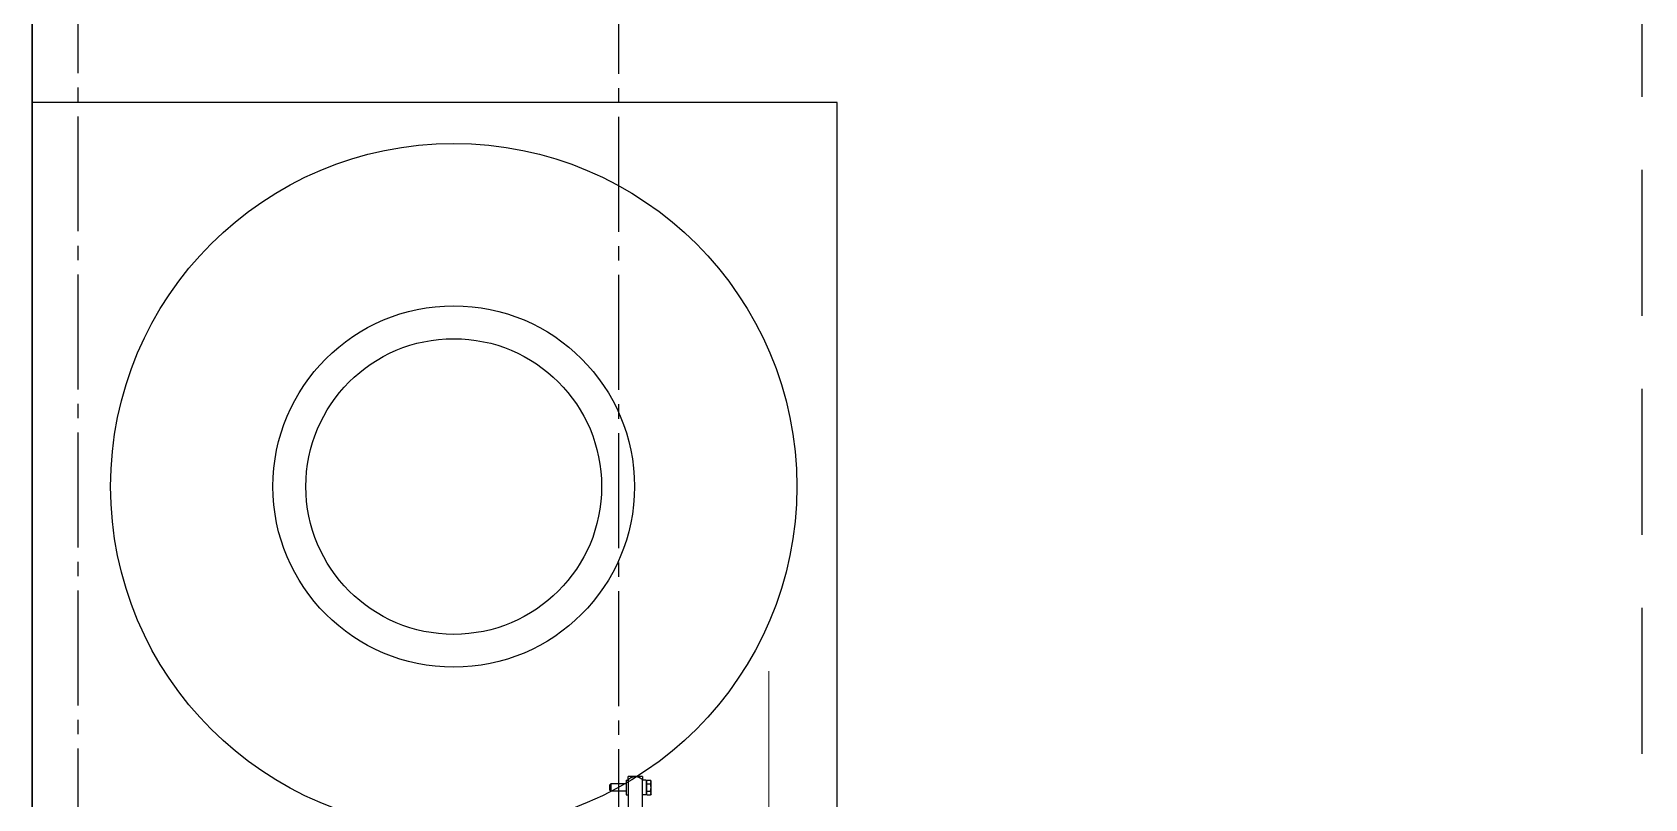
# Model space of a CAD drawing. Header units: millimetres. Extents: x -10496 to -5455, y -188 to 7293.
# Drawn here: x -7753.8 to -7613.6, y 5098.8 to 5165.5 of the extents above; entities that cross this region are included whole.
import ezdxf

# ---------------------------------------------------------------- set-up
doc = ezdxf.new("R2010")
doc.units = ezdxf.units.MM
doc.linetypes.add('DASHED', pattern=[19.05, 12.7, -6.35])
doc.linetypes.add('GEN7', pattern=[13.75, 10, -1.25, 1.25, -1.25])
for name, color, linetype in [('GJC ALAN', 2, 'Continuous'), ('Kıtc-002 Çizgi', 7, 'Continuous'), ('Kıtc-040 Davlumbaz', 4, 'Continuous')]:
    doc.layers.add(name, color=color, linetype=linetype)
doc.layers.add('GJC_ölçüler', color=253, linetype='Continuous', lineweight=5)

# ---------------------------------------------------------------- blocks, each defined once
blk = doc.blocks.new('akl')
at = {"true_color": 0x407dbf}
h = blk.add_hatch(color=163, dxfattribs=at)
h.dxf.hatch_style = 1
edge = h.paths.add_edge_path()
edge.add_arc((66411.95, -26397.81), 2, 0, 360)
at = {"color": 163, "true_color": 0x407dbf}
for p, q in [((66411.91, -26397.81), (66377.92, -26397.81)), ((66372.92, -26402.81), (66372.92, -26423.73))]:
    blk.add_line(p, q, dxfattribs=at)
blk.add_circle((66411.95, -26397.81), 2, dxfattribs=at)
blk.add_arc((66377.92, -26402.81), 5, 90, 180, dxfattribs=at)
blk = doc.blocks.new('*U113')
at = {"layer": 'Kıtc-040 Davlumbaz', "color": 13, "linetype": 'GEN7', "true_color": 0xff4747}
for points in [[(7607.69, -1334.44), (7607.69, -1385.44), (8057.74, -1385.44), (8057.74, -1334.44)], [(7607.69, -1334.44), (8057.74, -1334.44), (8057.74, -1338.39), (7607.69, -1338.39)]]:
    blk.add_lwpolyline(points, close=True, dxfattribs=at)
blk = doc.blocks.new('B2_YS$0$2501-B2-XrefF$0$MK-cutter1')
for p, q in [((-42.594, 5.132), (-42.628, 5.112)), ((-42.628, 4.985), (-42.628, 5.112)), ((-42.565, 4.985), (-42.628, 4.985)), ((-42.625, 4.969), (-42.125, 4.969)), ((-42.625, 4.969), (-42.625, 4.844)), ((-42.565, 5.132), (-42.594, 5.132)), ((-42.594, 4.985), (-42.594, 4.969)), ((-42.375, 5.132), (-42.565, 5.132)), ((-42.501, 4.985), (-42.565, 4.985)), ((-42.501, 4.985), (-42.501, 5.112)), ((-42.375, 4.985), (-42.501, 4.985)), ((-42.185, 5.132), (-42.375, 5.132)), ((-42.249, 4.985), (-42.375, 4.985)), ((-42.249, 4.985), (-42.249, 5.112)), ((-42.185, 4.985), (-42.249, 4.985)), ((-42.156, 5.132), (-42.185, 5.132)), ((-42.122, 4.985), (-42.185, 4.985)), ((-42.156, 5.132), (-42.122, 5.112)), ((-42.156, 4.985), (-42.156, 4.969)), ((-42.125, 4.969), (-42.125, 4.844)), ((-42.122, 4.985), (-42.122, 5.112)), ((-42.75, 4.844), (-42.75, 4.594)), ((-42.75, 4.594), (-42.75, 4.344)), ((-41.229, 4.844), (-42.646, 4.844)), ((-42.646, 4.344), (-41.229, 4.344)), ((-42.625, 4.282), (-42.625, 4.344)), ((-42.625, 4.282), (-42.125, 4.282)), ((-42.5, 4.282), (-42.5, 3.75)), ((-42.25, 4.282), (-42.25, 3.75)), ((-42.125, 4.282), (-42.125, 4.344)), ((-42.5, 3.75), (-42.25, 3.75)), ((-42.469, 3.719), (-42.5, 3.75)), ((-42.281, 3.719), (-42.469, 3.719)), ((-42.281, 3.719), (-42.25, 3.75))]:
    blk.add_line(p, q)
for points, weights in [([(-42.565, 5.132), (-42.594, 5.132), (-42.628, 5.112)], [1, 1.0379548493, 1]), ([(-42.501, 5.112), (-42.535, 5.132), (-42.565, 5.132)], [1, 1.0379548493, 1]), ([(-42.375, 5.132), (-42.434, 5.132), (-42.501, 5.112)], [1, 1.0379548493, 1]), ([(-42.249, 5.112), (-42.316, 5.132), (-42.375, 5.132)], [1, 1.0379548493, 1]), ([(-42.185, 5.132), (-42.215, 5.132), (-42.249, 5.112)], [1, 1.0379548493, 1]), ([(-42.122, 5.112), (-42.156, 5.132), (-42.185, 5.132)], [1, 1.0379548493, 1]), ([(-42.75, 4.844), (-42.75, 4.844), (-42.646, 4.844)], [1, 1.10838025665, 1.01772835052]), ([(-42.646, 4.844), (-42.75, 4.697), (-42.75, 4.594)], [1.01772835052, 1.10838025665, 1]), ([(-42.75, 4.594), (-42.75, 4.49), (-42.646, 4.344)], [1, 1.10838025665, 1.01772835052]), ([(-42.646, 4.344), (-42.75, 4.344), (-42.75, 4.344)], [1.01772835052, 1.10838025665, 1])]:
    blk.add_rational_spline(points, weights, degree=2)
blk = doc.blocks.new('A$C7693d8d3')
at = {"layer": 'Kıtc-002 Çizgi'}
for radius in [29.84, 15.72, 12.86]:
    blk.add_circle((29.85, 32.7, 0), radius, dxfattribs=at)
at = {"layer": 'Kıtc-002 Çizgi', "xscale": 2.54, "yscale": 2.54, "zscale": 2.54}
blk.add_blockref('B2_YS$0$2501-B2-XrefF$0$MK-cutter1', (163.67, 36.82, 0), dxfattribs=at)

msp = doc.modelspace()

# ---------------------------------------------------------------- linework, layer by layer
msp.add_lwpolyline([(-7753.78, 4969.39), (-7683.78, 4969.39), (-7683.78, 5159.39), (-7753.78, 5159.39)], close=True)
at = {"layer": 'GJC ALAN', "color": 40, "lineweight": 30, "true_color": 0xf8d731}
msp.add_lwpolyline([(-7753.78, 5409.44), (-7483.31, 5409.44), (-7483.31, 4971.43), (-7753.78, 4971.43)], close=True, dxfattribs=at)
at = {"layer": 'Kıtc-040 Davlumbaz', "linetype": 'DASHED'}
msp.add_lwpolyline([(-7613.78, 5419.44), (-7753.78, 5419.44), (-7753.78, 4969.39), (-7613.78, 4969.39)], close=True, dxfattribs=at)

# ---------------------------------------------------------------- block references
at = {"color": 253, "rotation": 90.00000000000017}
msp.add_blockref('*U113', (-9088.22, -2638.3), dxfattribs=at)
at = {"rotation": 270}
msp.add_blockref('A$C7693d8d3', (-7749.83, 5155.84), dxfattribs=at)
at = {"layer": 'GJC_ölçüler', "rotation": 180}
msp.add_blockref('akl', (58683.18, -21313.81), dxfattribs=at)
msp.add_blockref('akl', (58683.18, -21313.81), dxfattribs=at)

doc.saveas('drawing.dxf')
